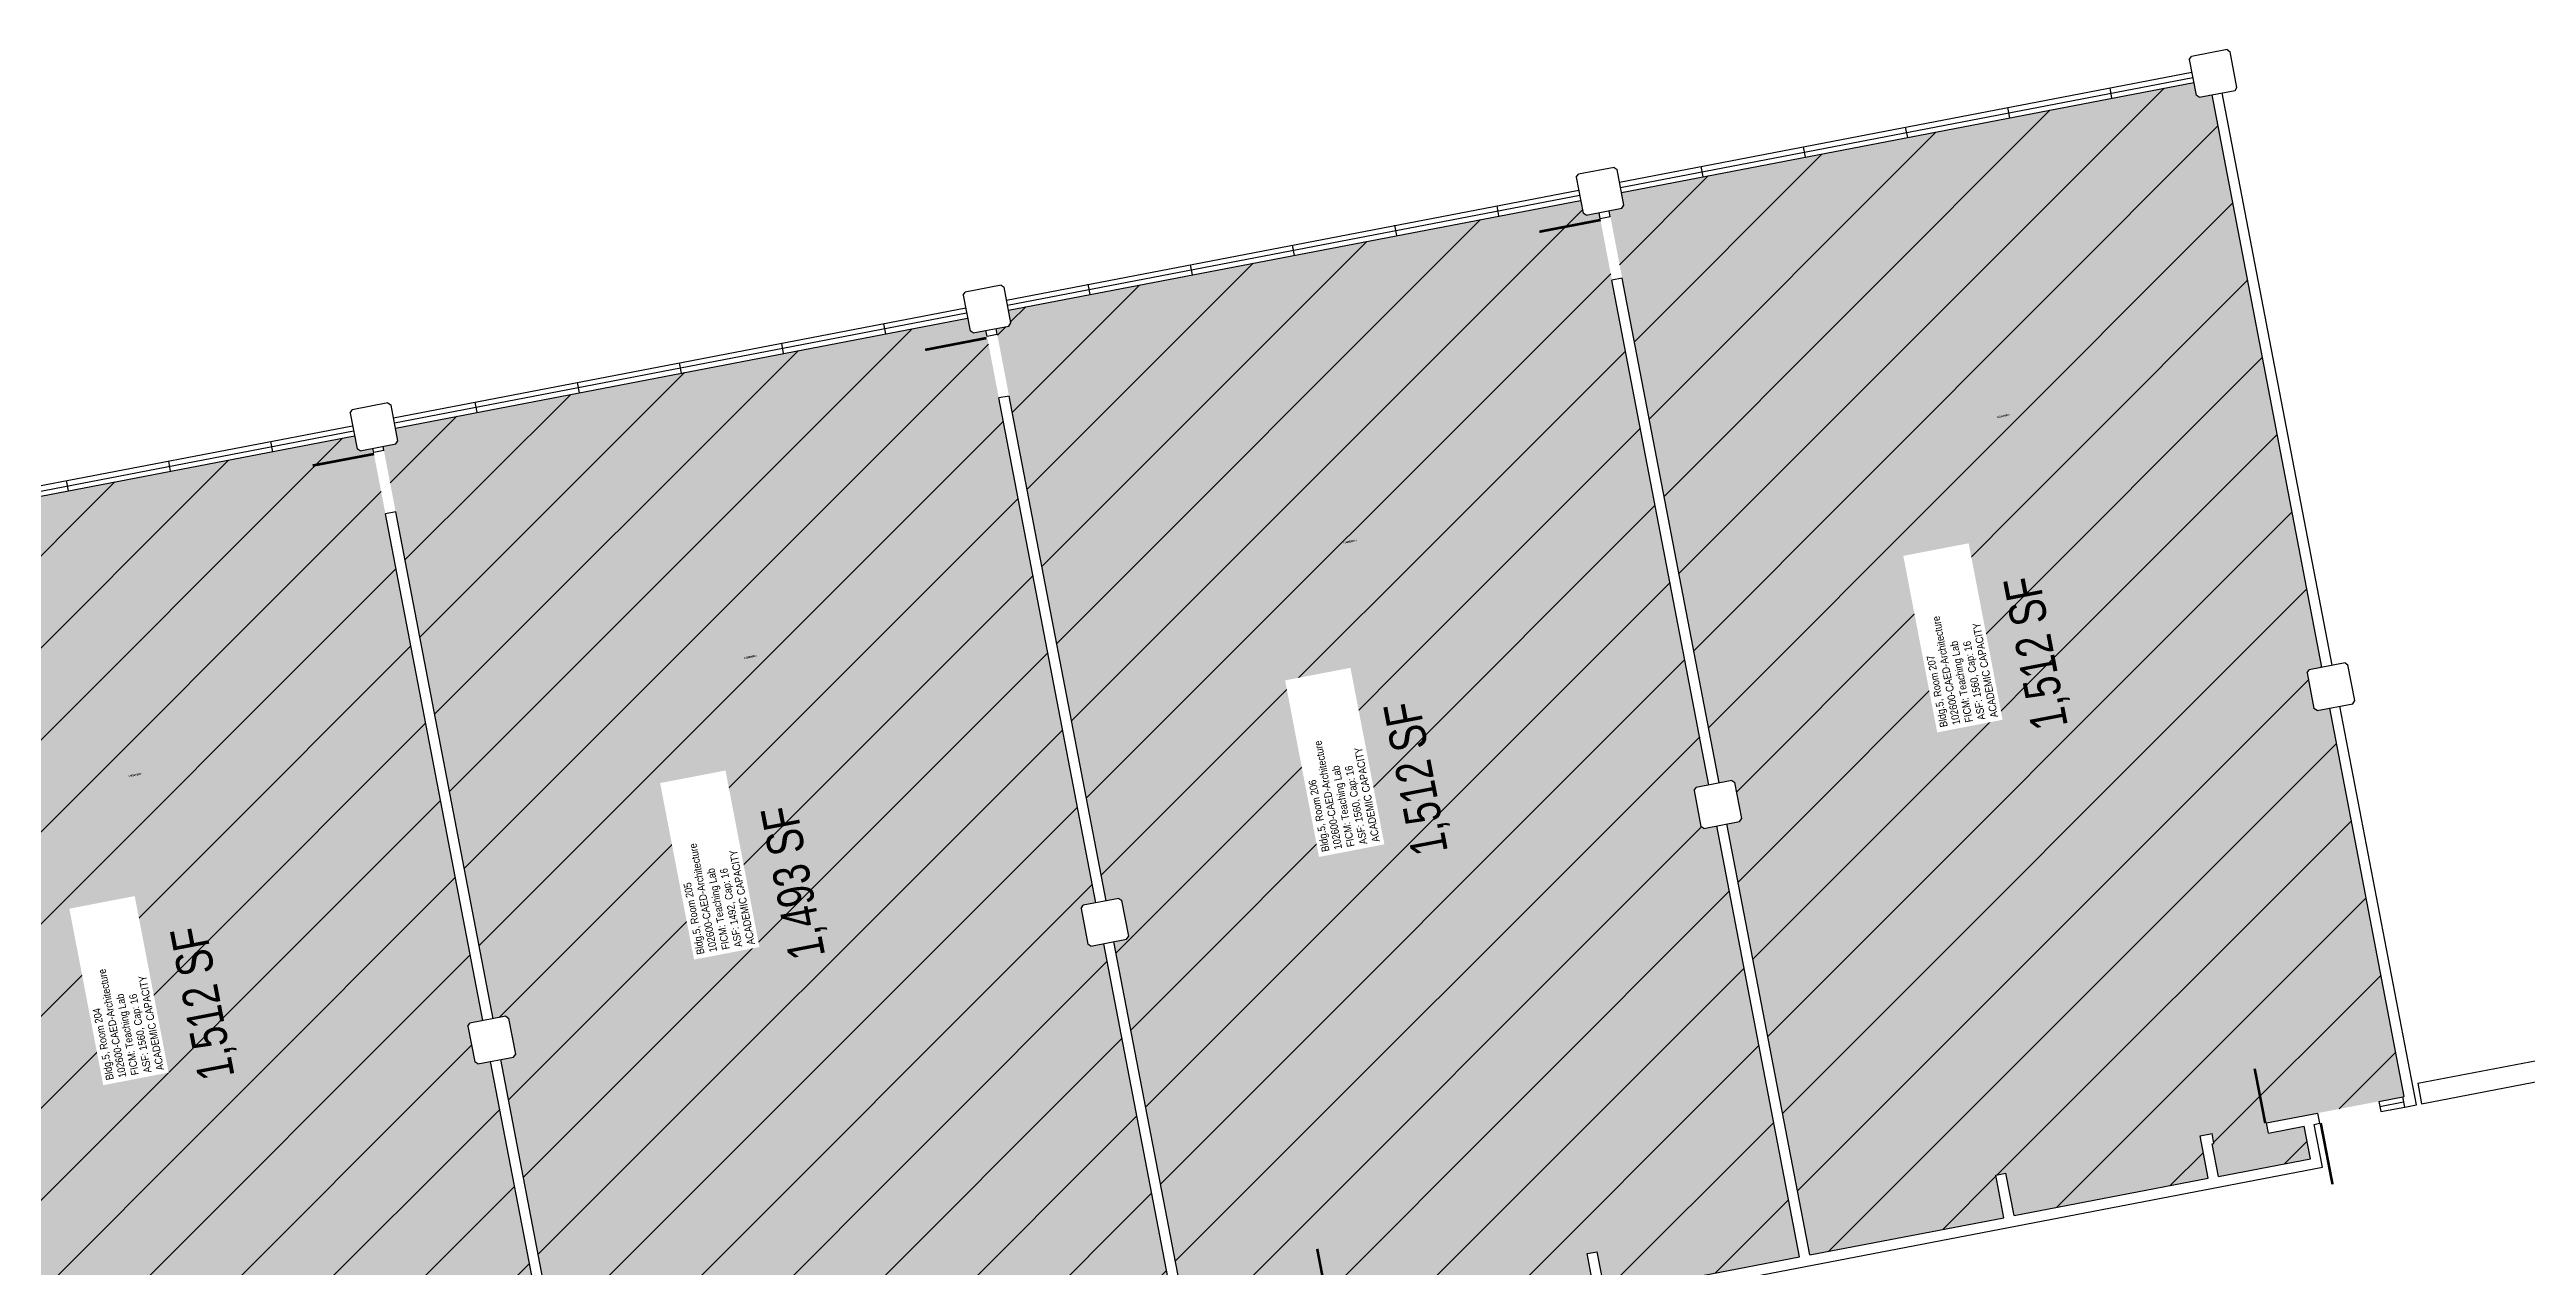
# Model space of a CAD drawing. Header units: inches. Extents: x 69199020 to 69202739, y 27674225 to 27677034.
# Drawn here: x 69200261 to 69201689, y 27676274 to 27676975 of the extents above; entities that cross this region are included whole.
import ezdxf
from ezdxf.enums import TextEntityAlignment as Align

# ---------------------------------------------------------------- set-up
doc = ezdxf.new("R2010")
doc.units = ezdxf.units.IN
doc.header["$LTSCALE"] = 10
doc.header["$MEASUREMENT"] = 0
for name, color, linetype in [('A-DOOR', 2, 'CONTINUOUS'), ('A-GLAZ', 1, 'CONTINUOUS'), ('A-IDEN-RNUM', 7, 'CONTINUOUS'), ('A-IDEN-SNUM', 4, 'CONTINUOUS'), ('A-IDEN-VNUM', 4, 'CONTINUOUS'), ('A-SITE', 3, 'CONTINUOUS'), ('A-WALL', 5, 'CONTINUOUS'), ('AREA-TEXT', 3, 'CONTINUOUS'), ('Rooms-Capacity', 4, 'CONTINUOUS'), ('Rooms-Category-Color', 7, 'CONTINUOUS'), ('Rooms-College-Color', 7, 'CONTINUOUS'), ('Rooms-Department-Color', 7, 'CONTINUOUS'), ('Rooms-Division-Color', 7, 'CONTINUOUS'), ('Rooms-Information', 7, 'CONTINUOUS')]:
    doc.layers.add(name, color=color, linetype=linetype)
doc.styles.add('CP_AREA', font='arial.ttf', dxfattribs={"height": 15})
doc.styles.add('CP_ROOMSNUMBER', font='arial.ttf', dxfattribs={"height": 1})
doc.styles.add('CP_ROOMVNUMBER', font='arial.ttf', dxfattribs={"width": 0.85, "height": 0.075})
pattern_1 = [(45, (0, 0), (-26.516504294, 26.516504294), [])]

msp = doc.modelspace()

# ---------------------------------------------------------------- hatches: boundary and pattern name
at = {"layer": 'Rooms-Capacity'}
h = msp.add_hatch(dxfattribs=at)
h.set_pattern_fill('ANSI31', color=256, scale=300, style=0)
h.set_pattern_definition(pattern_1)
h.paths.add_polyline_path([(69201160.3, 27676882.4), (69201167.6, 27676883.8), (69201168.8, 27676885.6), (69201167.4, 27676893), (69201497.4, 27676956.4), (69201498.8, 27676949), (69201500.5, 27676947.8), (69201507.9, 27676949.2), (69201571.3, 27676619.3), (69201563.9, 27676617.8), (69201562.7, 27676616.1), (69201566.7, 27676595.5), (69201568.5, 27676594.3), (69201575.8, 27676595.7), (69201618.8, 27676371.8), (69201539.2, 27676356.5), (69201540.4, 27676350.6), (69201561.1, 27676354.6), (69201564.6, 27676335.9), (69201511.6, 27676325.7), (69201508, 27676344.4), (69201508.9, 27676344.6), (69201507.8, 27676350.4), (69201501, 27676349.1), (69201505.7, 27676324.6), (69201393.8, 27676303.1), (69201389, 27676327.6), (69201383.2, 27676326.5), (69201387.9, 27676301.9), (69201275.9, 27676280.4), (69201228.2, 27676528.9), (69201235.5, 27676530.3), (69201236.7, 27676532.1), (69201232.8, 27676552.7), (69201231, 27676553.9), (69201223.7, 27676552.5)])
h = msp.add_hatch(dxfattribs=at)
h.set_pattern_fill('ANSI31', color=256, scale=300, style=0)
h.set_pattern_definition(pattern_1)
h.paths.add_polyline_path([(69201154.4, 27676881.3), (69201147, 27676879.9), (69201145.2, 27676881.1), (69201143.8, 27676888.4), (69200813.9, 27676825), (69200815.3, 27676817.7), (69200814.1, 27676815.9), (69200806.7, 27676814.5), (69200870.1, 27676484.5), (69200877.5, 27676486), (69200879.2, 27676484.8), (69200883.2, 27676464.1), (69200882, 27676462.4), (69200874.6, 27676461), (69200917.7, 27676237.1), (69200997.3, 27676252.4), (69200998.4, 27676246.5), (69200977.7, 27676242.5), (69200981.3, 27676223.8), (69201034.3, 27676234), (69201030.8, 27676252.7), (69201029.8, 27676252.5), (69201028.7, 27676258.4), (69201035.5, 27676259.7), (69201040.2, 27676235.2), (69201152.2, 27676256.7), (69201147.5, 27676281.2), (69201153.4, 27676282.3), (69201158.1, 27676257.8), (69201270, 27676279.3), (69201222.3, 27676527.8), (69201214.9, 27676526.3), (69201213.2, 27676527.5), (69201209.2, 27676548.2), (69201210.4, 27676549.9), (69201217.8, 27676551.3)])
h = msp.add_hatch(dxfattribs=at)
h.set_pattern_fill('ANSI31', color=256, scale=300, style=0)
h.set_pattern_definition(pattern_1)
h.paths.add_polyline_path([(69200453.2, 27676746.6), (69200460.6, 27676748), (69200461.7, 27676749.8), (69200460.3, 27676757.1), (69200790.3, 27676820.5), (69200791.7, 27676813.1), (69200793.5, 27676812), (69200800.8, 27676813.4), (69200864.2, 27676483.4), (69200856.9, 27676482), (69200855.7, 27676480.2), (69200859.6, 27676459.6), (69200861.4, 27676458.4), (69200868.8, 27676459.8), (69200911.8, 27676235.9), (69200835.2, 27676221.2), (69200836.3, 27676215.3), (69200854, 27676218.7), (69200857.6, 27676200.1), (69200804.5, 27676189.9), (69200801, 27676208.5), (69200804.9, 27676209.3), (69200803.7, 27676215.2), (69200793.9, 27676213.3), (69200796.4, 27676200.5), (69200684.4, 27676179), (69200682, 27676191.8), (69200676.1, 27676190.7), (69200678.5, 27676177.9), (69200566.6, 27676156.4), (69200521.1, 27676393), (69200528.5, 27676394.5), (69200529.7, 27676396.2), (69200525.7, 27676416.8), (69200524, 27676418), (69200516.6, 27676416.6)])
h = msp.add_hatch(dxfattribs=at)
h.set_pattern_fill('ANSI31', color=256, scale=300, style=0)
h.set_pattern_definition(pattern_1)
h.paths.add_polyline_path([(69200322.1, 27676116.5), (69200321, 27676122.4), (69200328.4, 27676123.9), (69200333.2, 27676099.3), (69200445.1, 27676120.8), (69200440.4, 27676145.4), (69200446.3, 27676146.5), (69200451, 27676121.9), (69200563, 27676143.5), (69200515.2, 27676391.9), (69200507.9, 27676390.5), (69200506.1, 27676391.7), (69200502.1, 27676412.3), (69200503.3, 27676414.1), (69200510.7, 27676415.5), (69200447.3, 27676745.4), (69200439.9, 27676744), (69200438.2, 27676745.2), (69200436.8, 27676752.6), (69200106.8, 27676689.2), (69200108.2, 27676681.8), (69200107, 27676680.1), (69200099.7, 27676678.7), (69200163.1, 27676348.7), (69200170.4, 27676350.1), (69200172.2, 27676348.9), (69200176.1, 27676328.3), (69200174.9, 27676326.5), (69200167.6, 27676325.1), (69200210.6, 27676101.2), (69200289.5, 27676116.4), (69200290.7, 27676110.5), (69200270.7, 27676106.6), (69200274.2, 27676088), (69200327.3, 27676098.2), (69200323.7, 27676116.8)])
at = {"layer": 'Rooms-Category-Color', "true_color": 0xe3f498}
for points in [[(69201160.3, 27676882.4), (69201167.6, 27676883.8), (69201168.8, 27676885.6), (69201167.4, 27676893), (69201497.4, 27676956.4), (69201498.8, 27676949), (69201500.5, 27676947.8), (69201507.9, 27676949.2), (69201571.3, 27676619.3), (69201563.9, 27676617.8), (69201562.7, 27676616.1), (69201566.7, 27676595.5), (69201568.5, 27676594.3), (69201575.8, 27676595.7), (69201618.8, 27676371.8), (69201539.2, 27676356.5), (69201540.4, 27676350.6), (69201561.1, 27676354.6), (69201564.6, 27676335.9), (69201511.6, 27676325.7), (69201508, 27676344.4), (69201508.9, 27676344.6), (69201507.8, 27676350.4), (69201501, 27676349.1), (69201505.7, 27676324.6), (69201393.8, 27676303.1), (69201389, 27676327.6), (69201383.2, 27676326.5), (69201387.9, 27676301.9), (69201275.9, 27676280.4), (69201228.2, 27676528.9), (69201235.5, 27676530.3), (69201236.7, 27676532.1), (69201232.8, 27676552.7), (69201231, 27676553.9), (69201223.7, 27676552.5)], [(69201154.4, 27676881.3), (69201147, 27676879.9), (69201145.2, 27676881.1), (69201143.8, 27676888.4), (69200813.9, 27676825), (69200815.3, 27676817.7), (69200814.1, 27676815.9), (69200806.7, 27676814.5), (69200870.1, 27676484.5), (69200877.5, 27676486), (69200879.2, 27676484.8), (69200883.2, 27676464.1), (69200882, 27676462.4), (69200874.6, 27676461), (69200917.7, 27676237.1), (69200997.3, 27676252.4), (69200998.4, 27676246.5), (69200977.7, 27676242.5), (69200981.3, 27676223.8), (69201034.3, 27676234), (69201030.8, 27676252.7), (69201029.8, 27676252.5), (69201028.7, 27676258.4), (69201035.5, 27676259.7), (69201040.2, 27676235.2), (69201152.2, 27676256.7), (69201147.5, 27676281.2), (69201153.4, 27676282.3), (69201158.1, 27676257.8), (69201270, 27676279.3), (69201222.3, 27676527.8), (69201214.9, 27676526.3), (69201213.2, 27676527.5), (69201209.2, 27676548.2), (69201210.4, 27676549.9), (69201217.8, 27676551.3)], [(69200453.2, 27676746.6), (69200460.6, 27676748), (69200461.7, 27676749.8), (69200460.3, 27676757.1), (69200790.3, 27676820.5), (69200791.7, 27676813.1), (69200793.5, 27676812), (69200800.8, 27676813.4), (69200864.2, 27676483.4), (69200856.9, 27676482), (69200855.7, 27676480.2), (69200859.6, 27676459.6), (69200861.4, 27676458.4), (69200868.8, 27676459.8), (69200911.8, 27676235.9), (69200835.2, 27676221.2), (69200836.3, 27676215.3), (69200854, 27676218.7), (69200857.6, 27676200.1), (69200804.5, 27676189.9), (69200801, 27676208.5), (69200804.9, 27676209.3), (69200803.7, 27676215.2), (69200793.9, 27676213.3), (69200796.4, 27676200.5), (69200684.4, 27676179), (69200682, 27676191.8), (69200676.1, 27676190.7), (69200678.5, 27676177.9), (69200566.6, 27676156.4), (69200521.1, 27676393), (69200528.5, 27676394.5), (69200529.7, 27676396.2), (69200525.7, 27676416.8), (69200524, 27676418), (69200516.6, 27676416.6)], [(69200322.1, 27676116.5), (69200321, 27676122.4), (69200328.4, 27676123.9), (69200333.2, 27676099.3), (69200445.1, 27676120.8), (69200440.4, 27676145.4), (69200446.3, 27676146.5), (69200451, 27676121.9), (69200563, 27676143.5), (69200515.2, 27676391.9), (69200507.9, 27676390.5), (69200506.1, 27676391.7), (69200502.1, 27676412.3), (69200503.3, 27676414.1), (69200510.7, 27676415.5), (69200447.3, 27676745.4), (69200439.9, 27676744), (69200438.2, 27676745.2), (69200436.8, 27676752.6), (69200106.8, 27676689.2), (69200108.2, 27676681.8), (69200107, 27676680.1), (69200099.7, 27676678.7), (69200163.1, 27676348.7), (69200170.4, 27676350.1), (69200172.2, 27676348.9), (69200176.1, 27676328.3), (69200174.9, 27676326.5), (69200167.6, 27676325.1), (69200210.6, 27676101.2), (69200289.5, 27676116.4), (69200290.7, 27676110.5), (69200270.7, 27676106.6), (69200274.2, 27676088), (69200327.3, 27676098.2), (69200323.7, 27676116.8)]]:
    msp.add_hatch(color=61, dxfattribs=at).paths.add_polyline_path(points)
at = {"layer": 'Rooms-College-Color', "true_color": 0xe3f498}
for points in [[(69201160.3, 27676882.4), (69201167.6, 27676883.8), (69201168.8, 27676885.6), (69201167.4, 27676893), (69201497.4, 27676956.4), (69201498.8, 27676949), (69201500.5, 27676947.8), (69201507.9, 27676949.2), (69201571.3, 27676619.3), (69201563.9, 27676617.8), (69201562.7, 27676616.1), (69201566.7, 27676595.5), (69201568.5, 27676594.3), (69201575.8, 27676595.7), (69201618.8, 27676371.8), (69201539.2, 27676356.5), (69201540.4, 27676350.6), (69201561.1, 27676354.6), (69201564.6, 27676335.9), (69201511.6, 27676325.7), (69201508, 27676344.4), (69201508.9, 27676344.6), (69201507.8, 27676350.4), (69201501, 27676349.1), (69201505.7, 27676324.6), (69201393.8, 27676303.1), (69201389, 27676327.6), (69201383.2, 27676326.5), (69201387.9, 27676301.9), (69201275.9, 27676280.4), (69201228.2, 27676528.9), (69201235.5, 27676530.3), (69201236.7, 27676532.1), (69201232.8, 27676552.7), (69201231, 27676553.9), (69201223.7, 27676552.5)], [(69201154.4, 27676881.3), (69201147, 27676879.9), (69201145.2, 27676881.1), (69201143.8, 27676888.4), (69200813.9, 27676825), (69200815.3, 27676817.7), (69200814.1, 27676815.9), (69200806.7, 27676814.5), (69200870.1, 27676484.5), (69200877.5, 27676486), (69200879.2, 27676484.8), (69200883.2, 27676464.1), (69200882, 27676462.4), (69200874.6, 27676461), (69200917.7, 27676237.1), (69200997.3, 27676252.4), (69200998.4, 27676246.5), (69200977.7, 27676242.5), (69200981.3, 27676223.8), (69201034.3, 27676234), (69201030.8, 27676252.7), (69201029.8, 27676252.5), (69201028.7, 27676258.4), (69201035.5, 27676259.7), (69201040.2, 27676235.2), (69201152.2, 27676256.7), (69201147.5, 27676281.2), (69201153.4, 27676282.3), (69201158.1, 27676257.8), (69201270, 27676279.3), (69201222.3, 27676527.8), (69201214.9, 27676526.3), (69201213.2, 27676527.5), (69201209.2, 27676548.2), (69201210.4, 27676549.9), (69201217.8, 27676551.3)], [(69200453.2, 27676746.6), (69200460.6, 27676748), (69200461.7, 27676749.8), (69200460.3, 27676757.1), (69200790.3, 27676820.5), (69200791.7, 27676813.1), (69200793.5, 27676812), (69200800.8, 27676813.4), (69200864.2, 27676483.4), (69200856.9, 27676482), (69200855.7, 27676480.2), (69200859.6, 27676459.6), (69200861.4, 27676458.4), (69200868.8, 27676459.8), (69200911.8, 27676235.9), (69200835.2, 27676221.2), (69200836.3, 27676215.3), (69200854, 27676218.7), (69200857.6, 27676200.1), (69200804.5, 27676189.9), (69200801, 27676208.5), (69200804.9, 27676209.3), (69200803.7, 27676215.2), (69200793.9, 27676213.3), (69200796.4, 27676200.5), (69200684.4, 27676179), (69200682, 27676191.8), (69200676.1, 27676190.7), (69200678.5, 27676177.9), (69200566.6, 27676156.4), (69200521.1, 27676393), (69200528.5, 27676394.5), (69200529.7, 27676396.2), (69200525.7, 27676416.8), (69200524, 27676418), (69200516.6, 27676416.6)], [(69200322.1, 27676116.5), (69200321, 27676122.4), (69200328.4, 27676123.9), (69200333.2, 27676099.3), (69200445.1, 27676120.8), (69200440.4, 27676145.4), (69200446.3, 27676146.5), (69200451, 27676121.9), (69200563, 27676143.5), (69200515.2, 27676391.9), (69200507.9, 27676390.5), (69200506.1, 27676391.7), (69200502.1, 27676412.3), (69200503.3, 27676414.1), (69200510.7, 27676415.5), (69200447.3, 27676745.4), (69200439.9, 27676744), (69200438.2, 27676745.2), (69200436.8, 27676752.6), (69200106.8, 27676689.2), (69200108.2, 27676681.8), (69200107, 27676680.1), (69200099.7, 27676678.7), (69200163.1, 27676348.7), (69200170.4, 27676350.1), (69200172.2, 27676348.9), (69200176.1, 27676328.3), (69200174.9, 27676326.5), (69200167.6, 27676325.1), (69200210.6, 27676101.2), (69200289.5, 27676116.4), (69200290.7, 27676110.5), (69200270.7, 27676106.6), (69200274.2, 27676088), (69200327.3, 27676098.2), (69200323.7, 27676116.8)]]:
    msp.add_hatch(color=61, dxfattribs=at).paths.add_polyline_path(points)
at = {"layer": 'Rooms-Department-Color', "true_color": 0xe3f498}
for points in [[(69201160.3, 27676882.4), (69201167.6, 27676883.8), (69201168.8, 27676885.6), (69201167.4, 27676893), (69201497.4, 27676956.4), (69201498.8, 27676949), (69201500.5, 27676947.8), (69201507.9, 27676949.2), (69201571.3, 27676619.3), (69201563.9, 27676617.8), (69201562.7, 27676616.1), (69201566.7, 27676595.5), (69201568.5, 27676594.3), (69201575.8, 27676595.7), (69201618.8, 27676371.8), (69201539.2, 27676356.5), (69201540.4, 27676350.6), (69201561.1, 27676354.6), (69201564.6, 27676335.9), (69201511.6, 27676325.7), (69201508, 27676344.4), (69201508.9, 27676344.6), (69201507.8, 27676350.4), (69201501, 27676349.1), (69201505.7, 27676324.6), (69201393.8, 27676303.1), (69201389, 27676327.6), (69201383.2, 27676326.5), (69201387.9, 27676301.9), (69201275.9, 27676280.4), (69201228.2, 27676528.9), (69201235.5, 27676530.3), (69201236.7, 27676532.1), (69201232.8, 27676552.7), (69201231, 27676553.9), (69201223.7, 27676552.5)], [(69201154.4, 27676881.3), (69201147, 27676879.9), (69201145.2, 27676881.1), (69201143.8, 27676888.4), (69200813.9, 27676825), (69200815.3, 27676817.7), (69200814.1, 27676815.9), (69200806.7, 27676814.5), (69200870.1, 27676484.5), (69200877.5, 27676486), (69200879.2, 27676484.8), (69200883.2, 27676464.1), (69200882, 27676462.4), (69200874.6, 27676461), (69200917.7, 27676237.1), (69200997.3, 27676252.4), (69200998.4, 27676246.5), (69200977.7, 27676242.5), (69200981.3, 27676223.8), (69201034.3, 27676234), (69201030.8, 27676252.7), (69201029.8, 27676252.5), (69201028.7, 27676258.4), (69201035.5, 27676259.7), (69201040.2, 27676235.2), (69201152.2, 27676256.7), (69201147.5, 27676281.2), (69201153.4, 27676282.3), (69201158.1, 27676257.8), (69201270, 27676279.3), (69201222.3, 27676527.8), (69201214.9, 27676526.3), (69201213.2, 27676527.5), (69201209.2, 27676548.2), (69201210.4, 27676549.9), (69201217.8, 27676551.3)], [(69200453.2, 27676746.6), (69200460.6, 27676748), (69200461.7, 27676749.8), (69200460.3, 27676757.1), (69200790.3, 27676820.5), (69200791.7, 27676813.1), (69200793.5, 27676812), (69200800.8, 27676813.4), (69200864.2, 27676483.4), (69200856.9, 27676482), (69200855.7, 27676480.2), (69200859.6, 27676459.6), (69200861.4, 27676458.4), (69200868.8, 27676459.8), (69200911.8, 27676235.9), (69200835.2, 27676221.2), (69200836.3, 27676215.3), (69200854, 27676218.7), (69200857.6, 27676200.1), (69200804.5, 27676189.9), (69200801, 27676208.5), (69200804.9, 27676209.3), (69200803.7, 27676215.2), (69200793.9, 27676213.3), (69200796.4, 27676200.5), (69200684.4, 27676179), (69200682, 27676191.8), (69200676.1, 27676190.7), (69200678.5, 27676177.9), (69200566.6, 27676156.4), (69200521.1, 27676393), (69200528.5, 27676394.5), (69200529.7, 27676396.2), (69200525.7, 27676416.8), (69200524, 27676418), (69200516.6, 27676416.6)], [(69200322.1, 27676116.5), (69200321, 27676122.4), (69200328.4, 27676123.9), (69200333.2, 27676099.3), (69200445.1, 27676120.8), (69200440.4, 27676145.4), (69200446.3, 27676146.5), (69200451, 27676121.9), (69200563, 27676143.5), (69200515.2, 27676391.9), (69200507.9, 27676390.5), (69200506.1, 27676391.7), (69200502.1, 27676412.3), (69200503.3, 27676414.1), (69200510.7, 27676415.5), (69200447.3, 27676745.4), (69200439.9, 27676744), (69200438.2, 27676745.2), (69200436.8, 27676752.6), (69200106.8, 27676689.2), (69200108.2, 27676681.8), (69200107, 27676680.1), (69200099.7, 27676678.7), (69200163.1, 27676348.7), (69200170.4, 27676350.1), (69200172.2, 27676348.9), (69200176.1, 27676328.3), (69200174.9, 27676326.5), (69200167.6, 27676325.1), (69200210.6, 27676101.2), (69200289.5, 27676116.4), (69200290.7, 27676110.5), (69200270.7, 27676106.6), (69200274.2, 27676088), (69200327.3, 27676098.2), (69200323.7, 27676116.8)]]:
    msp.add_hatch(color=61, dxfattribs=at).paths.add_polyline_path(points)
at = {"layer": 'Rooms-Division-Color', "true_color": 0xe3f498}
for points in [[(69201160.3, 27676882.4), (69201167.6, 27676883.8), (69201168.8, 27676885.6), (69201167.4, 27676893), (69201497.4, 27676956.4), (69201498.8, 27676949), (69201500.5, 27676947.8), (69201507.9, 27676949.2), (69201571.3, 27676619.3), (69201563.9, 27676617.8), (69201562.7, 27676616.1), (69201566.7, 27676595.5), (69201568.5, 27676594.3), (69201575.8, 27676595.7), (69201618.8, 27676371.8), (69201539.2, 27676356.5), (69201540.4, 27676350.6), (69201561.1, 27676354.6), (69201564.6, 27676335.9), (69201511.6, 27676325.7), (69201508, 27676344.4), (69201508.9, 27676344.6), (69201507.8, 27676350.4), (69201501, 27676349.1), (69201505.7, 27676324.6), (69201393.8, 27676303.1), (69201389, 27676327.6), (69201383.2, 27676326.5), (69201387.9, 27676301.9), (69201275.9, 27676280.4), (69201228.2, 27676528.9), (69201235.5, 27676530.3), (69201236.7, 27676532.1), (69201232.8, 27676552.7), (69201231, 27676553.9), (69201223.7, 27676552.5)], [(69201154.4, 27676881.3), (69201147, 27676879.9), (69201145.2, 27676881.1), (69201143.8, 27676888.4), (69200813.9, 27676825), (69200815.3, 27676817.7), (69200814.1, 27676815.9), (69200806.7, 27676814.5), (69200870.1, 27676484.5), (69200877.5, 27676486), (69200879.2, 27676484.8), (69200883.2, 27676464.1), (69200882, 27676462.4), (69200874.6, 27676461), (69200917.7, 27676237.1), (69200997.3, 27676252.4), (69200998.4, 27676246.5), (69200977.7, 27676242.5), (69200981.3, 27676223.8), (69201034.3, 27676234), (69201030.8, 27676252.7), (69201029.8, 27676252.5), (69201028.7, 27676258.4), (69201035.5, 27676259.7), (69201040.2, 27676235.2), (69201152.2, 27676256.7), (69201147.5, 27676281.2), (69201153.4, 27676282.3), (69201158.1, 27676257.8), (69201270, 27676279.3), (69201222.3, 27676527.8), (69201214.9, 27676526.3), (69201213.2, 27676527.5), (69201209.2, 27676548.2), (69201210.4, 27676549.9), (69201217.8, 27676551.3)], [(69200453.2, 27676746.6), (69200460.6, 27676748), (69200461.7, 27676749.8), (69200460.3, 27676757.1), (69200790.3, 27676820.5), (69200791.7, 27676813.1), (69200793.5, 27676812), (69200800.8, 27676813.4), (69200864.2, 27676483.4), (69200856.9, 27676482), (69200855.7, 27676480.2), (69200859.6, 27676459.6), (69200861.4, 27676458.4), (69200868.8, 27676459.8), (69200911.8, 27676235.9), (69200835.2, 27676221.2), (69200836.3, 27676215.3), (69200854, 27676218.7), (69200857.6, 27676200.1), (69200804.5, 27676189.9), (69200801, 27676208.5), (69200804.9, 27676209.3), (69200803.7, 27676215.2), (69200793.9, 27676213.3), (69200796.4, 27676200.5), (69200684.4, 27676179), (69200682, 27676191.8), (69200676.1, 27676190.7), (69200678.5, 27676177.9), (69200566.6, 27676156.4), (69200521.1, 27676393), (69200528.5, 27676394.5), (69200529.7, 27676396.2), (69200525.7, 27676416.8), (69200524, 27676418), (69200516.6, 27676416.6)], [(69200322.1, 27676116.5), (69200321, 27676122.4), (69200328.4, 27676123.9), (69200333.2, 27676099.3), (69200445.1, 27676120.8), (69200440.4, 27676145.4), (69200446.3, 27676146.5), (69200451, 27676121.9), (69200563, 27676143.5), (69200515.2, 27676391.9), (69200507.9, 27676390.5), (69200506.1, 27676391.7), (69200502.1, 27676412.3), (69200503.3, 27676414.1), (69200510.7, 27676415.5), (69200447.3, 27676745.4), (69200439.9, 27676744), (69200438.2, 27676745.2), (69200436.8, 27676752.6), (69200106.8, 27676689.2), (69200108.2, 27676681.8), (69200107, 27676680.1), (69200099.7, 27676678.7), (69200163.1, 27676348.7), (69200170.4, 27676350.1), (69200172.2, 27676348.9), (69200176.1, 27676328.3), (69200174.9, 27676326.5), (69200167.6, 27676325.1), (69200210.6, 27676101.2), (69200289.5, 27676116.4), (69200290.7, 27676110.5), (69200270.7, 27676106.6), (69200274.2, 27676088), (69200327.3, 27676098.2), (69200323.7, 27676116.8)]]:
    msp.add_hatch(color=61, dxfattribs=at).paths.add_polyline_path(points)

# ---------------------------------------------------------------- linework, layer by layer
at = {"layer": 'A-DOOR'}
for points in [[(69201155.4, 27676877.1, 1.5, 1.5, 0), (69201120, 27676870.3, 0, 0, 0), (69201120.1, 27676869.6, 0, 0, 0.414214), (69201163.5, 27676842.7, 0, 0, 0.414214)], [(69200801.1, 27676809, 1.5, 1.5, 0), (69200765.8, 27676802.2, 0, 0, 0), (69200765.9, 27676801.5, 0, 0, 0.414214), (69200809.3, 27676774.7, 0, 0, 0.414214)], [(69200448, 27676742.2, 1.5, 1.5, 0), (69200412.6, 27676735.5, 0, 0, 0), (69200412.8, 27676734.7, 0, 0, 0.414214), (69200456.1, 27676707.9, 0, 0, 0.414214)], [(69201538.6, 27676356.4, 1.5, 1.5, 0), (69201532.5, 27676387.8, 0, 0, 0), (69201533.3, 27676387.9, 0, 0, 0.414214), (69201507.9, 27676350.5, 0, 0, 0.414214)], [(69201570.6, 27676356.4, 1.5, 1.5, 0), (69201577.4, 27676321.1, 0, 0, 0), (69201578.2, 27676321.2, 0, 0, 0.414214), (69201605, 27676364.5, 0, 0, 0.414214)], [(69200997.9, 27676252.5, 1.5, 1.5, 0), (69200991.9, 27676283.9, 0, 0, 0), (69200991.2, 27676283.8, 0, 0, -0.414214), (69201028.6, 27676258.4, 0, 0, -0.414214)]]:
    msp.add_lwpolyline(points, format="xyseb", dxfattribs=at)
at = {"layer": 'A-GLAZ'}
for p, q in [((69201166.3, 27676898.9), (69201496.2, 27676962.3)), ((69201166.8, 27676895.9), (69201496.8, 27676959.3)), ((69201167.4, 27676893), (69201497.4, 27676956.4)), ((69201450.2, 27676947.3), (69201449.1, 27676953.2)), ((69201391.3, 27676936), (69201390.2, 27676941.9)), ((69201332.4, 27676924.7), (69201331.2, 27676930.6)), ((69201273.5, 27676913.3), (69201272.3, 27676919.2)), ((69201214.5, 27676902), (69201213.4, 27676907.9)), ((69200812.7, 27676830.9), (69201142.7, 27676894.3)), ((69200813.3, 27676828), (69201143.3, 27676891.4)), ((69200813.9, 27676825), (69201143.8, 27676888.4)), ((69201096.7, 27676879.4), (69201095.6, 27676885.3)), ((69201037.8, 27676868.1), (69201036.6, 27676874)), ((69200978.8, 27676856.7), (69200977.7, 27676862.6)), ((69200861, 27676834.1), (69200859.9, 27676840)), ((69200919.9, 27676845.4), (69200918.8, 27676851.3)), ((69200459.2, 27676763), (69200789.2, 27676826.4)), ((69200459.8, 27676760.1), (69200789.7, 27676823.5)), ((69200460.3, 27676757.1), (69200790.3, 27676820.5)), ((69200743.2, 27676811.5), (69200742, 27676817.3)), ((69200684.2, 27676800.1), (69200683.1, 27676806)), ((69200566.4, 27676777.5), (69200565.3, 27676783.4)), ((69200625.3, 27676788.8), (69200624.2, 27676794.7)), ((69200507.5, 27676766.2), (69200506.3, 27676772.1)), ((69200105.7, 27676695.1), (69200435.6, 27676758.5)), ((69200106.2, 27676692.1), (69200436.2, 27676755.5)), ((69200106.8, 27676689.2), (69200436.8, 27676752.6)), ((69200389.6, 27676743.5), (69200388.5, 27676749.4)), ((69200271.8, 27676720.9), (69200270.6, 27676726.8)), ((69200330.7, 27676732.2), (69200329.6, 27676738.1)), ((69201604.1, 27676368.9), (69201617.9, 27676371.6)), ((69201604.7, 27676366), (69201618.4, 27676368.6)), ((69201605.2, 27676363.1), (69201619, 27676365.7))]:
    msp.add_line(p, q, dxfattribs=at)
at = {"layer": 'A-SITE'}
for p, q in [((69201626.5, 27676379.4), (69201738.5, 27676400.9)), ((69201628.8, 27676367.6), (69201740.8, 27676389.1))]:
    msp.add_line(p, q, dxfattribs=at)
at = {"layer": 'A-WALL'}
for p, q in [((69201494.8, 27676969.6), (69201496, 27676971.4)), ((69201494.8, 27676969.6), (69201498.8, 27676949)), ((69201516.6, 27676975.3), (69201496, 27676971.4)), ((69201516.6, 27676975.3), (69201518.4, 27676974.1)), ((69201522.3, 27676953.5), (69201518.4, 27676974.1)), ((69201521.2, 27676951.8), (69201522.3, 27676953.5)), ((69201500.5, 27676947.8), (69201498.8, 27676949)), ((69201500.5, 27676947.8), (69201521.2, 27676951.8)), ((69201571.3, 27676619.3), (69201507.9, 27676949.2)), ((69201577.2, 27676620.4), (69201513.8, 27676950.4)), ((69201141.3, 27676901.7), (69201142.5, 27676903.4)), ((69201141.3, 27676901.7), (69201145.2, 27676881.1)), ((69201163.1, 27676907.4), (69201142.5, 27676903.4)), ((69201163.1, 27676907.4), (69201164.9, 27676906.2)), ((69201168.8, 27676885.6), (69201164.9, 27676906.2)), ((69201147, 27676879.9), (69201167.6, 27676883.8)), ((69201160.9, 27676878.9), (69201160.3, 27676882.4)), ((69201167.6, 27676883.8), (69201168.8, 27676885.6)), ((69201147, 27676879.9), (69201145.2, 27676881.1)), ((69201155, 27676877.8), (69201154.4, 27676881.3)), ((69201160.9, 27676878.9), (69201155, 27676877.8)), ((69200809.6, 27676839.5), (69200788.9, 27676835.5)), ((69200809.6, 27676839.5), (69200811.3, 27676838.3)), ((69201167.7, 27676843.6), (69201161.8, 27676842.4)), ((69201217.8, 27676551.3), (69201161.8, 27676842.4)), ((69201223.7, 27676552.5), (69201167.7, 27676843.6)), ((69200787.7, 27676833.8), (69200788.9, 27676835.5)), ((69200787.7, 27676833.8), (69200791.7, 27676813.1)), ((69200815.3, 27676817.7), (69200811.3, 27676838.3)), ((69200793.5, 27676812), (69200791.7, 27676813.1)), ((69200793.5, 27676812), (69200814.1, 27676815.9)), ((69200801.5, 27676809.9), (69200800.8, 27676813.4)), ((69200807.4, 27676811), (69200801.5, 27676809.9)), ((69200807.4, 27676811), (69200806.7, 27676814.5)), ((69200814.1, 27676815.9), (69200815.3, 27676817.7)), ((69200434.2, 27676765.8), (69200435.4, 27676767.6)), ((69200456, 27676771.6), (69200435.4, 27676767.6)), ((69200456, 27676771.6), (69200457.8, 27676770.4)), ((69200461.7, 27676749.8), (69200457.8, 27676770.4)), ((69200814.2, 27676775.6), (69200808.3, 27676774.5)), ((69200864.2, 27676483.4), (69200808.3, 27676774.5)), ((69200870.1, 27676484.5), (69200814.2, 27676775.6)), ((69200434.2, 27676765.8), (69200438.2, 27676745.2)), ((69200439.9, 27676744), (69200438.2, 27676745.2)), ((69200439.9, 27676744), (69200460.6, 27676748)), ((69200447.8, 27676743), (69200447.3, 27676745.4)), ((69200453.7, 27676744.1), (69200447.8, 27676743)), ((69200453.7, 27676744.1), (69200453.2, 27676746.6)), ((69200460.6, 27676748), (69200461.7, 27676749.8)), ((69200460.5, 27676708.8), (69200454.6, 27676707.6)), ((69200510.7, 27676415.5), (69200454.6, 27676707.6)), ((69200516.6, 27676416.6), (69200460.5, 27676708.8)), ((69201562.7, 27676616.1), (69201563.9, 27676617.8)), ((69201562.7, 27676616.1), (69201566.7, 27676595.5)), ((69201584.6, 27676621.8), (69201563.9, 27676617.8)), ((69201584.6, 27676621.8), (69201586.3, 27676620.6)), ((69201590.3, 27676600), (69201586.3, 27676620.6)), ((69201568.5, 27676594.3), (69201589.1, 27676598.2)), ((69201625.9, 27676367), (69201581.7, 27676596.8)), ((69201589.1, 27676598.2), (69201590.3, 27676600)), ((69201568.5, 27676594.3), (69201566.7, 27676595.5)), ((69201618.8, 27676371.8), (69201575.8, 27676595.7)), ((69201231, 27676553.9), (69201210.4, 27676549.9)), ((69201231, 27676553.9), (69201232.8, 27676552.7)), ((69201209.2, 27676548.2), (69201210.4, 27676549.9)), ((69201209.2, 27676548.2), (69201213.2, 27676527.5)), ((69201236.7, 27676532.1), (69201232.8, 27676552.7)), ((69201214.9, 27676526.3), (69201213.2, 27676527.5)), ((69201214.9, 27676526.3), (69201235.5, 27676530.3)), ((69201270, 27676279.3), (69201222.3, 27676527.8)), ((69201275.9, 27676280.4), (69201228.2, 27676528.9)), ((69201235.5, 27676530.3), (69201236.7, 27676532.1)), ((69200855.7, 27676480.2), (69200856.9, 27676482)), ((69200877.5, 27676486), (69200856.9, 27676482)), ((69200877.5, 27676486), (69200879.2, 27676484.8)), ((69200883.2, 27676464.1), (69200879.2, 27676484.8)), ((69200855.7, 27676480.2), (69200859.6, 27676459.6)), ((69200861.4, 27676458.4), (69200859.6, 27676459.6)), ((69200861.4, 27676458.4), (69200882, 27676462.4)), ((69200911.8, 27676235.9), (69200868.8, 27676459.8)), ((69200917.7, 27676237.1), (69200874.6, 27676461)), ((69200882, 27676462.4), (69200883.2, 27676464.1)), ((69200502.1, 27676412.3), (69200503.3, 27676414.1)), ((69200502.1, 27676412.3), (69200506.1, 27676391.7)), ((69200524, 27676418), (69200503.3, 27676414.1)), ((69200524, 27676418), (69200525.7, 27676416.8)), ((69200529.7, 27676396.2), (69200525.7, 27676416.8)), ((69200528.5, 27676394.5), (69200529.7, 27676396.2)), ((69200507.9, 27676390.5), (69200506.1, 27676391.7)), ((69200507.9, 27676390.5), (69200528.5, 27676394.5)), ((69200563, 27676143.5), (69200515.2, 27676391.9)), ((69200566.6, 27676156.4), (69200521.1, 27676393)), ((69201604.1, 27676368.9), (69201605.2, 27676363.1)), ((69201617.9, 27676371.6), (69201618.8, 27676371.8)), ((69201619, 27676365.7), (69201617.9, 27676371.6)), ((69201626.5, 27676379.4), (69201628.8, 27676367.6)), ((69201539.3, 27676356.5), (69201568.8, 27676362.2)), ((69201540.4, 27676350.6), (69201539.3, 27676356.5)), ((69201540.4, 27676350.6), (69201561.1, 27676354.6)), ((69201564.6, 27676335.9), (69201561.1, 27676354.6)), ((69201566.9, 27676355.7), (69201569.9, 27676356.3)), ((69201571.7, 27676331.1), (69201566.9, 27676355.7)), ((69201568.8, 27676362.2), (69201569.9, 27676356.3)), ((69201619, 27676365.7), (69201625.9, 27676367)), ((69201501, 27676349.1), (69201507.9, 27676350.5)), ((69201505.7, 27676324.6), (69201501, 27676349.1)), ((69201509, 27676344.6), (69201507.9, 27676350.5)), ((69201508, 27676344.4), (69201509, 27676344.6)), ((69201511.6, 27676325.7), (69201508, 27676344.4)), ((69200976.5, 27676216.8), (69201571.7, 27676331.1)), ((69201383.2, 27676326.5), (69201389, 27676327.6)), ((69201387.9, 27676301.9), (69201383.2, 27676326.5)), ((69201393.8, 27676303.1), (69201389, 27676327.6)), ((69201393.8, 27676303.1), (69201505.7, 27676324.6)), ((69201511.6, 27676325.7), (69201564.6, 27676335.9)), ((69201275.9, 27676280.4), (69201387.9, 27676301.9)), ((69201147.5, 27676281.2), (69201153.4, 27676282.3)), ((69201158.1, 27676257.8), (69201153.4, 27676282.3)), ((69201152.2, 27676256.7), (69201147.5, 27676281.2)), ((69201158.1, 27676257.8), (69201270, 27676279.3))]:
    msp.add_line(p, q, dxfattribs=at)

# ---------------------------------------------------------------- texts
at = {"layer": 'A-IDEN-RNUM', "style": 'CP_ROOMSNUMBER', "width": 0.85}
for s, p in [('0207-00', (69201387.6, 27676764.1)), ('0206-00', (69201010.8, 27676691.7)), ('0205-00', (69200665, 27676625.2)), ('0204-00', (69200310.2, 27676557.1))]:
    msp.add_text(s, height=1, rotation=10.8755, dxfattribs=at).set_placement(p, align=Align.MIDDLE)
at = {"layer": 'A-IDEN-SNUM', "style": 'CP_ROOMSNUMBER', "width": 0.85}
for s, p in [('0050020700', (69201387.6, 27676764.1)), ('0050020600', (69201010.8, 27676691.7)), ('0050020500', (69200665, 27676625.2)), ('0050020400', (69200310.2, 27676557.1))]:
    msp.add_text(s, height=1, rotation=10.8755, dxfattribs=at).set_placement(p, align=Align.MIDDLE)
at = {"layer": 'A-IDEN-VNUM', "style": 'CP_ROOMVNUMBER', "width": 0.85}
for s, p in [('207', (69201363.8, 27676618)), ('206', (69201007.3, 27676546.1)), ('205', (69200646.9, 27676486.9)), ('204', (69200306.2, 27676414.6))]:
    msp.add_text(s, height=31, rotation=100.88, dxfattribs=at).set_placement(p, align=Align.MIDDLE)
at = {"layer": 'AREA-TEXT', "style": 'CP_AREA', "width": 0.75}
for s, p in [('1,512 SF', (69201406.1, 27676627.4)), ('1,512 SF', (69201048.6, 27676555)), ('1,493 SF', (69200689.5, 27676495)), ('1,512 SF', (69200348.9, 27676425.5))]:
    msp.add_text(s, height=21, rotation=100.8755, dxfattribs=at).set_placement(p, align=Align.MIDDLE_CENTER)

# ---------------------------------------------------------------- next in the draw order: texts
at = {"layer": 'Rooms-Information', "char_height": 4.4286, "width": 99.2, "attachment_point": 7, "rotation": 100.88, "style": 'CP_ROOMVNUMBER', "bg_fill": 3, "box_fill_scale": 1.5, "bg_fill_color": 9, "bg_fill_true_color": 13158600, "bg_fill_transparency": 0}
for s, insert in [('Bldg.5, Room 207^M^J102600-CAED-Architecture^M^JFICM: Teaching Lab^M^JASF: 1560, Cap: 16^M^JACADEMIC CAPACITY', (69201384.6, 27676590.7)), ('Bldg.5, Room 206^M^J102600-CAED-Architecture^M^JFICM: Teaching Lab^M^JASF: 1560, Cap: 16^M^JACADEMIC CAPACITY', (69201028.1, 27676518.9)), ('Bldg.5, Room 205^M^J102600-CAED-Architecture^M^JFICM: Teaching Lab^M^JASF: 1492, Cap: 16^M^JACADEMIC CAPACITY', (69200667.7, 27676459.7)), ('Bldg.5, Room 204^M^J102600-CAED-Architecture^M^JFICM: Teaching Lab^M^JASF: 1560, Cap: 16^M^JACADEMIC CAPACITY', (69200327, 27676387.3))]:
    msp.add_mtext(s, dxfattribs=dict(at, insert=insert))

doc.saveas('drawing.dxf')
